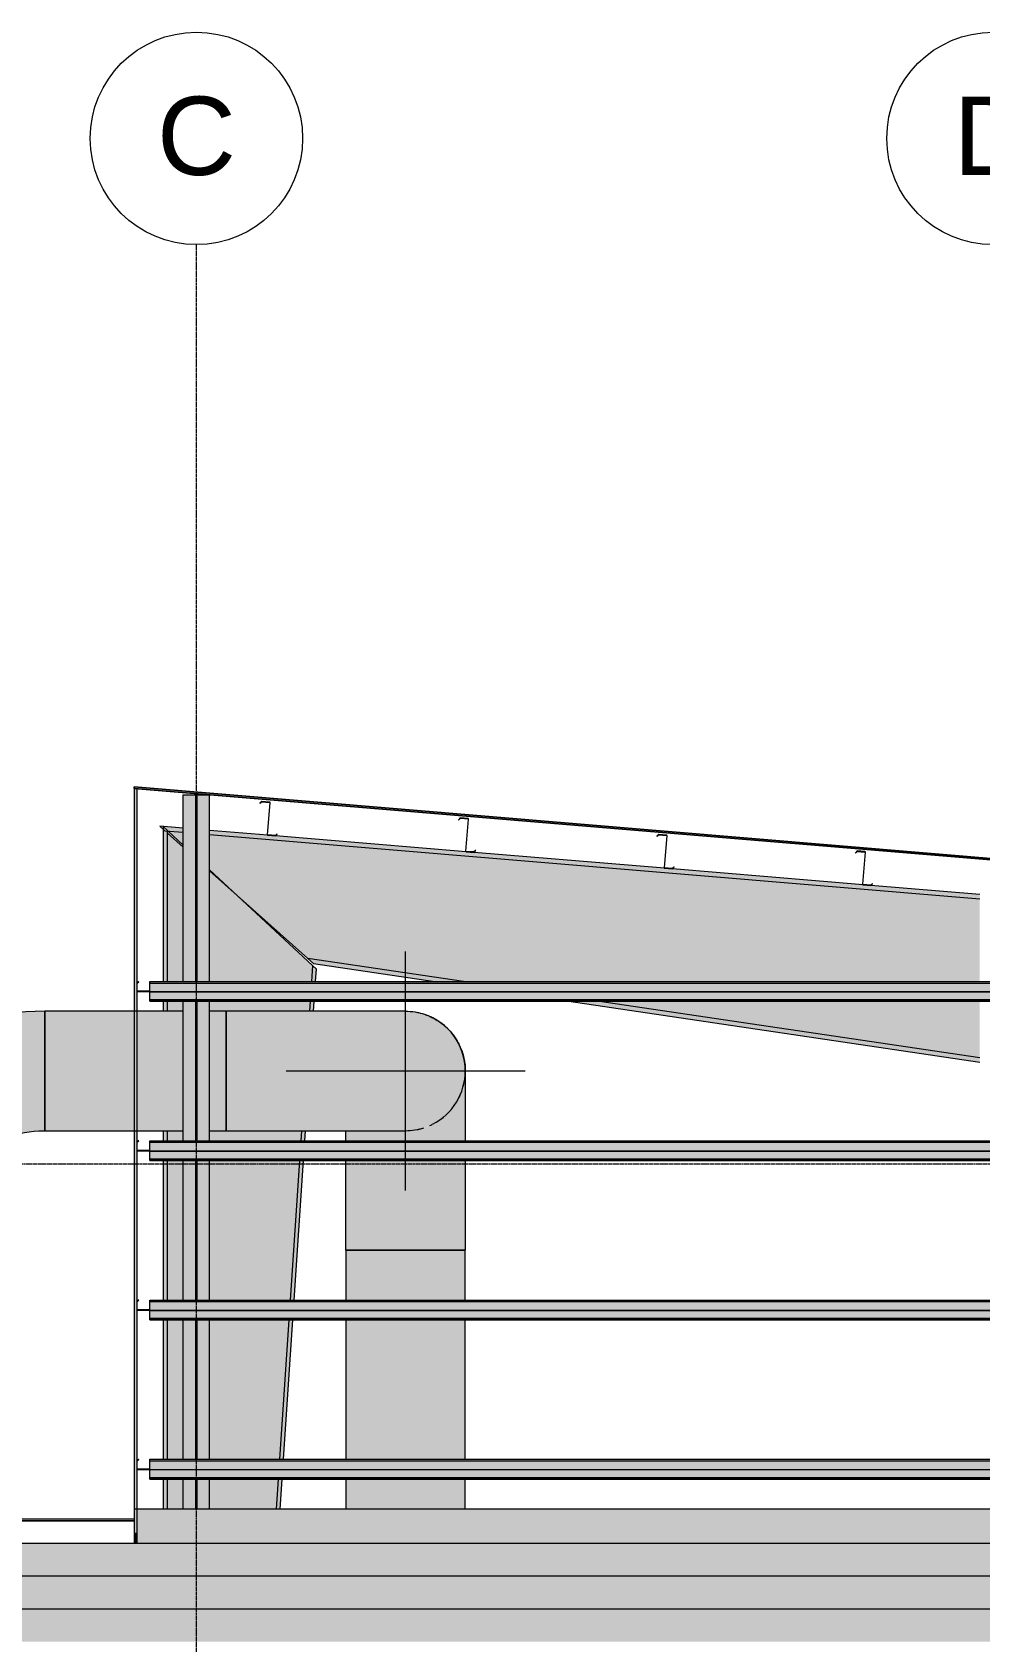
# Model space of a CAD drawing. Header units: inches. Extents: x 20426 to 36348, y -461 to 673.
# Drawn here: x 21100.6 to 21386.1, y 188 to 673 of the extents above; entities that cross this region are included whole.
import ezdxf

# ---------------------------------------------------------------- set-up
doc = ezdxf.new("R2010")
doc.units = ezdxf.units.IN
doc.header["$MEASUREMENT"] = 0
doc.linetypes.add('Grid Line 1_2_', pattern=[0.875, 0.5, -0.125, 0.125, -0.125])
doc.linetypes.add('Hidden 1_8_', pattern=[0.1875, 0.125, -0.0625])
for name, color, linetype, lineweight in [('A-FLOR-LEVL', 51, 'Continuous', 9), ('A-ROOF', 132, 'Continuous', 13), ('A-WALL', 113, 'Continuous', 13), ('I-WALL', 2, 'Continuous', 13), ('M-HVAC-DUCT', 70, 'Continuous', 9), ('M-HVAC-DUCT-ANNO', 70, 'Continuous', 9), ('M-HVAC-DUCT-CNTR', 70, 'Continuous', 9), ('S-BEAM', 12, 'Continuous', 9), ('S-COLS', 52, 'Continuous', 9), ('S-GRID', 1, 'Continuous', 9), ('S-GRID-IDEN', 1, 'Continuous', 9)]:
    doc.layers.add(name, color=color, linetype=linetype, lineweight=lineweight)
doc.styles.add('Arial_1', font='arial.ttf', dxfattribs={"height": 23.60479})

# ---------------------------------------------------------------- blocks, each defined once
blk = doc.blocks.new('Girt_Z - 10_D-559340-Elevation - West')
at = {"layer": 'S-BEAM'}
h = blk.add_hatch(color=256, dxfattribs=at)
h.paths.add_polyline_path([(21173.88, 430.85), (21174.41, 431.38), (21174.33, 431.46), (21173.84, 430.96), (21171.53, 431.15), (21171.52, 431.04)], flags=0)
h.paths.add_polyline_path([(21171.46, 431.24), (21172.26, 440.83), (21172.15, 440.84), (21171.35, 431.25)], flags=0)
h.paths.add_polyline_path([(21169.28, 440.62), (21169.77, 441.11), (21172.08, 440.92), (21172.09, 441.03), (21169.73, 441.23), (21169.2, 440.7)], flags=0)
for p, q in [((21169.73, 441.23), (21169.2, 440.7)), ((21169.2, 440.7), (21169.28, 440.62)), ((21169.28, 440.62), (21169.77, 441.11)), ((21172.09, 441.03), (21169.73, 441.23)), ((21169.77, 441.11), (21172.08, 440.92)), ((21172.15, 440.84), (21171.35, 431.25)), ((21171.46, 431.24), (21172.26, 440.83)), ((21171.52, 431.04), (21173.88, 430.85)), ((21173.84, 430.96), (21171.53, 431.15)), ((21174.33, 431.46), (21173.84, 430.96)), ((21173.88, 430.85), (21174.41, 431.38)), ((21174.41, 431.38), (21174.33, 431.46))]:
    blk.add_line(p, q, dxfattribs=at)
for centre, radius, start, end in [((21172.07, 440.84), 0.0782, 355.2364, 83.1136), ((21172.07, 440.84), 0.188, 55.2364, 85.2364), ((21172.07, 440.84), 0.187, 25.2364, 55.2364), ((21172.07, 440.84), 0.187, 355.2364, 25.2364), ((21171.54, 431.23), 0.187, 175.2364, 235.2364), ((21171.54, 431.23), 0.188, 235.2364, 265.2364), ((21171.54, 431.23), 0.0782, 175.2364, 204.2222), ((21171.54, 431.23), 0.0782, 204.2222, 233.2081), ((21171.54, 431.23), 0.0782, 233.2081, 262.194)]:
    blk.add_arc(centre, radius, start, end, dxfattribs=at)
blk = doc.blocks.new('Girt_Z - 10_D-V1-Elevation - West')
at = {"layer": 'S-BEAM'}
h = blk.add_hatch(color=256, dxfattribs=at)
h.paths.add_polyline_path([(21233.68, 425.86), (21234.2, 426.4), (21234.13, 426.47), (21233.63, 425.98), (21231.32, 426.17), (21231.32, 426.06)], flags=0)
h.paths.add_polyline_path([(21231.25, 426.25), (21232.05, 435.85), (21231.95, 435.86), (21231.15, 426.26)], flags=0)
h.paths.add_polyline_path([(21229.07, 435.64), (21229.57, 436.13), (21231.88, 435.94), (21231.88, 436.05), (21229.52, 436.25), (21229, 435.71)], flags=0)
for p, q in [((21229.52, 436.25), (21229, 435.71)), ((21229, 435.71), (21229.07, 435.64)), ((21229.07, 435.64), (21229.57, 436.13)), ((21231.88, 436.05), (21229.52, 436.25)), ((21229.57, 436.13), (21231.88, 435.94)), ((21231.95, 435.86), (21231.15, 426.26)), ((21231.25, 426.25), (21232.05, 435.85)), ((21233.63, 425.98), (21231.32, 426.17)), ((21231.32, 426.06), (21233.68, 425.86)), ((21234.13, 426.47), (21233.63, 425.98)), ((21233.68, 425.86), (21234.2, 426.4)), ((21234.2, 426.4), (21234.13, 426.47))]:
    blk.add_line(p, q, dxfattribs=at)
for centre, radius, start, end in [((21231.87, 435.86), 0.187, 55.2364, 85.2364), ((21231.87, 435.86), 0.0782, 24.5288, 83.1136), ((21231.87, 435.86), 0.0782, 355.2364, 24.5288), ((21231.87, 435.86), 0.188, 25.2364, 55.2364), ((21231.87, 435.86), 0.188, 355.2364, 25.2364), ((21231.33, 426.25), 0.188, 175.2364, 265.2364), ((21231.33, 426.25), 0.0782, 175.2364, 204.2222), ((21231.33, 426.25), 0.0782, 204.2222, 262.194)]:
    blk.add_arc(centre, radius, start, end, dxfattribs=at)
blk = doc.blocks.new('Girt_Z - 10_D-V2-Elevation - West')
at = {"layer": 'S-BEAM'}
h = blk.add_hatch(color=256, dxfattribs=at)
h.paths.add_polyline_path([(21293.47, 420.88), (21294, 421.41), (21293.92, 421.49), (21293.43, 421), (21291.11, 421.19), (21291.11, 421.08)], flags=0)
h.paths.add_polyline_path([(21291.05, 421.27), (21291.85, 430.86), (21291.74, 430.87), (21290.94, 421.28)], flags=0)
h.paths.add_polyline_path([(21288.87, 430.65), (21289.36, 431.15), (21291.67, 430.96), (21291.68, 431.07), (21289.32, 431.26), (21288.79, 430.73)], flags=0)
for p, q in [((21289.32, 431.26), (21288.79, 430.73)), ((21288.79, 430.73), (21288.87, 430.65)), ((21288.87, 430.65), (21289.36, 431.15)), ((21291.68, 431.07), (21289.32, 431.26)), ((21289.36, 431.15), (21291.67, 430.96)), ((21291.74, 430.87), (21290.94, 421.28)), ((21291.05, 421.27), (21291.85, 430.86)), ((21293.43, 421), (21291.11, 421.19)), ((21291.11, 421.08), (21293.47, 420.88)), ((21293.92, 421.49), (21293.43, 421)), ((21293.47, 420.88), (21294, 421.41)), ((21294, 421.41), (21293.92, 421.49))]:
    blk.add_line(p, q, dxfattribs=at)
for centre, radius, start, end in [((21291.66, 430.88), 0.0782, 24.5288, 83.1136), ((21291.66, 430.88), 0.187, 355.2364, 85.2364), ((21291.66, 430.88), 0.0782, 355.2364, 24.5288), ((21291.13, 421.27), 0.187, 175.2364, 235.2364), ((21291.13, 421.27), 0.188, 235.2364, 265.2364), ((21291.13, 421.27), 0.0782, 175.2364, 262.194)]:
    blk.add_arc(centre, radius, start, end, dxfattribs=at)
blk = doc.blocks.new('Girt_Z - 10_D-V3-Elevation - West')
at = {"layer": 'S-BEAM'}
h = blk.add_hatch(color=256, dxfattribs=at)
h.paths.add_polyline_path([(21353.26, 415.9), (21353.79, 416.43), (21353.71, 416.51), (21353.22, 416.01), (21350.91, 416.21), (21350.9, 416.1)], flags=0)
h.paths.add_polyline_path([(21350.84, 416.29), (21351.64, 425.88), (21351.53, 425.89), (21350.73, 416.3)], flags=0)
h.paths.add_polyline_path([(21348.66, 425.67), (21349.15, 426.17), (21351.46, 425.97), (21351.47, 426.08), (21349.11, 426.28), (21348.58, 425.75)], flags=0)
for p, q in [((21349.11, 426.28), (21348.58, 425.75)), ((21348.58, 425.75), (21348.66, 425.67)), ((21348.66, 425.67), (21349.15, 426.17)), ((21351.47, 426.08), (21349.11, 426.28)), ((21349.15, 426.17), (21351.46, 425.97)), ((21351.53, 425.89), (21350.73, 416.3)), ((21350.84, 416.29), (21351.64, 425.88)), ((21350.9, 416.1), (21353.26, 415.9)), ((21353.22, 416.01), (21350.91, 416.21)), ((21353.71, 416.51), (21353.22, 416.01)), ((21353.26, 415.9), (21353.79, 416.43)), ((21353.79, 416.43), (21353.71, 416.51))]:
    blk.add_line(p, q, dxfattribs=at)
for centre, radius, start, end in [((21351.45, 425.9), 0.0782, 24.5288, 83.1136), ((21351.45, 425.9), 0.188, 25.2364, 85.2364), ((21351.45, 425.9), 0.0782, 355.2364, 24.5288), ((21351.45, 425.9), 0.188, 355.2364, 25.2364), ((21350.92, 416.28), 0.188, 175.2364, 235.2364), ((21350.92, 416.28), 0.187, 235.2364, 265.2364), ((21350.92, 416.28), 0.0782, 175.2364, 204.2222), ((21350.92, 416.28), 0.0782, 204.2222, 233.2081), ((21350.92, 416.28), 0.0782, 233.2081, 262.194)]:
    blk.add_arc(centre, radius, start, end, dxfattribs=at)
blk = doc.blocks.new('Family7 - Family7-557682-Elevation - West')
at = {"layer": 'S-BEAM'}
h = blk.add_hatch(color=256, dxfattribs=at)
h.paths.add_polyline_path([(22358.76, 330.85), (22360.11, 332), (22354.03, 332.5), (22354.03, 331.25), (22356.08, 331.08)], flags=0)
h.paths.add_polyline_path([(22346.07, 331.91), (22346.07, 333.02), (22332.79, 333.02), (22336.71, 332.69)], flags=0)
h.paths.add_polyline_path([(22276.27, 338.98), (22114.03, 352.5), (22114.03, 351.25), (22261.22, 338.98)], flags=0)
h.paths.add_polyline_path([(22106.07, 351.91), (22106.07, 353.17), (21874.03, 372.5), (21874.03, 371.25), (22104.32, 352.06)], flags=0)
h.paths.add_polyline_path([(21866.07, 371.91), (21866.07, 373.17), (21634.03, 392.5), (21634.03, 391.25), (21832.13, 374.74)], flags=0)
h.paths.add_polyline_path([(21626.07, 391.91), (21626.07, 393.17), (21394.03, 412.5), (21394.03, 411.25), (21600.79, 394.02)], flags=0)
h.paths.add_polyline_path([(21386.07, 411.91), (21386.07, 413.17), (21154.03, 432.5), (21154.04, 431.25), (21370.76, 413.19)], flags=0)
h.paths.add_polyline_path([(21146.07, 431.91), (21146.07, 433.17), (21138.99, 433.76), (21140.54, 432.37)], flags=0)
h = blk.add_hatch(color=256, dxfattribs=at)
h.paths.add_polyline_path([(22321.25, 299.11), (22346.07, 320.12), (22346.07, 331.91), (22332.79, 333.02), (22114.03, 333.02), (22114.03, 303.43), (22319.48, 299.15), (22319.67, 299.3), (22319.68, 299.14), (22319.8, 299.14)], flags=0)
h.paths.add_polyline_path([(22106.07, 303.6), (22106.07, 333.02), (21874.03, 333.02), (21874.03, 308.43), (22104.32, 303.63)], flags=0)
h.paths.add_polyline_path([(21866.07, 308.6), (21866.07, 333.02), (21634.03, 333.02), (21634.03, 327.29), (21743.11, 311.16), (21833.19, 309.28)], flags=0)
h.paths.add_polyline_path([(22354.03, 326.85), (22358.76, 330.85), (22354.03, 331.25), (22354.03, 329.61)], flags=0)
h.paths.add_polyline_path([(21626.07, 328.47), (21626.07, 333.02), (21595.34, 333.02), (21620.16, 329.35)], flags=0)
h.paths.add_polyline_path([(22026.85, 338.98), (22106.07, 338.98), (22106.07, 351.91), (21874.03, 371.25), (21874.03, 338.98), (21949.39, 338.98)], flags=0)
h.paths.add_polyline_path([(21639.52, 338.98), (21866.07, 338.98), (21866.07, 371.91), (21634.03, 391.25), (21634.03, 338.98)], flags=0)
h.paths.add_polyline_path([(22143.05, 338.98), (22261.22, 338.98), (22114.03, 351.24), (22114.03, 338.98)], flags=0)
h.paths.add_polyline_path([(21555.01, 338.98), (21626.07, 338.98), (21626.07, 391.91), (21394.03, 411.25), (21394.03, 386.98), (21625.57, 386.98), (21625.57, 381.02), (21394.03, 381.02), (21394.03, 362.79), (21505.38, 346.32)], flags=0)
h.paths.add_polyline_path([(21386.07, 363.97), (21386.07, 381.02), (21270.79, 381.02), (21368.39, 366.58)], flags=0)
h.paths.add_polyline_path([(21230.47, 386.98), (21386.07, 386.98), (21386.07, 411.91), (21154.03, 431.25), (21154.03, 420.32), (21183.61, 393.91), (21213.46, 389.5)], flags=0)
h.paths.add_polyline_path([(21146.07, 427.43), (21146.07, 431.91), (21141.3, 432.31), (21141.3, 431.69)], flags=0)
h = blk.add_hatch(color=256, dxfattribs=at)
h.paths.add_polyline_path([(22319.8, 297.89), (22321.25, 299.11), (22114.03, 303.43), (22114.03, 302.18), (22297.98, 298.34)], flags=0)
h.paths.add_polyline_path([(22106.07, 302.34), (22106.07, 303.6), (21874.03, 308.43), (21874.03, 307.18), (22104.32, 302.38)], flags=0)
h.paths.add_polyline_path([(21866.07, 307.35), (21866.07, 308.6), (21743.11, 311.16), (21634.03, 327.29), (21634.03, 326.03), (21743, 309.91), (21833.19, 308.03)], flags=0)
h.paths.add_polyline_path([(21626.07, 327.21), (21626.07, 328.47), (21595.34, 333.02), (21586.79, 333.02), (21620.16, 328.08)], flags=0)
h.paths.add_polyline_path([(21546.47, 338.98), (21555.01, 338.98), (21394.03, 362.79), (21394.03, 361.53), (21496.84, 346.32)], flags=0)
h.paths.add_polyline_path([(21386.07, 362.7), (21386.07, 363.97), (21270.79, 381.02), (21262.25, 381.02), (21368.39, 365.32)], flags=0)
h.paths.add_polyline_path([(21230.47, 386.98), (21183.61, 393.91), (21185.3, 392.4), (21221.92, 386.98), (21222.49, 386.98)], flags=0)
for p, q in [((21146.07, 433.17), (21138.99, 433.76)), ((21138.99, 433.76), (21140.54, 432.37)), ((21140.54, 432.37), (21146.07, 431.91)), ((21141.3, 431.69), (21146.07, 427.43)), ((21171.52, 431.04), (21154.03, 432.5)), ((21154.03, 431.25), (21386.07, 411.91)), ((21231.32, 426.06), (21173.88, 430.85)), ((21291.11, 421.08), (21233.68, 425.86)), ((21154.03, 420.32), (21183.61, 393.91)), ((21350.9, 416.1), (21293.47, 420.88)), ((21386.07, 413.17), (21353.26, 415.9)), ((21183.61, 393.91), (21185.3, 392.4)), ((21230.47, 386.98), (21183.61, 393.91)), ((21185.3, 392.4), (21221.92, 386.98)), ((21262.25, 381.02), (21386.07, 362.7)), ((21386.07, 363.97), (21270.79, 381.02))]:
    blk.add_line(p, q, dxfattribs=at)
blk = doc.blocks.new('W-Wide Flange-Column - W10X33-556724-Elevation - West')
at = {"layer": 'S-COLS', "linetype": 'Hidden 1_8_'}
for p, q in [((21149.9, 386.98), (21149.9, 443.2)), ((21150.21, 443.2), (21150.21, 386.98)), ((21149.9, 338.98), (21149.9, 381.02)), ((21150.21, 381.02), (21150.21, 338.98)), ((21149.9, 290.98), (21149.9, 333.02)), ((21150.21, 333.02), (21150.21, 290.98)), ((21149.9, 242.98), (21149.9, 285.02)), ((21150.21, 285.02), (21150.21, 242.98)), ((21149.9, 228), (21149.9, 237.02)), ((21150.21, 237.02), (21150.21, 228))]:
    blk.add_line(p, q, dxfattribs=at)
blk = doc.blocks.new('Girt_Z - 10_D-559342-Elevation - West')
at = {"layer": 'S-BEAM'}
for points in [[(22343.07, 217.2), (22343.07, 217.59), (20676.75, 217.59), (20676.75, 217.2), (22336.71, 217.2)], [(21387.76, 216.98), (22343.07, 216.98), (22343.07, 217.2), (20676.75, 217.2), (20676.75, 216.98), (21368.39, 216.98)], [(21445.86, 207.72), (22343.07, 207.72), (22343.07, 216.98), (20676.75, 216.98), (20676.75, 207.72), (21407.13, 207.72)]]:
    blk.add_hatch(color=256, dxfattribs=at).paths.add_polyline_path(points, flags=0)
blk.add_line((22343.07, 217.59), (20676.75, 217.59), dxfattribs=at)
blk = doc.blocks.new('Girt_Z - 8_D-559303-Elevation - West')
at = {"layer": 'S-BEAM'}
h = blk.add_hatch(color=256, dxfattribs=at)
h.paths.add_polyline_path([(21136.05, 239.95), (21136, 240.05), (21132.24, 240.05), (21132.24, 239.95), (21136, 239.95)], flags=0)
h.paths.add_polyline_path([(21132.16, 240.13), (21132.16, 242.45), (21132.7, 242.9), (21132.63, 242.98), (21132.05, 242.5), (21132.05, 240.13)], flags=0)
for p, q in [((21132.63, 242.98), (21132.05, 242.5)), ((21132.16, 242.45), (21132.7, 242.9)), ((21132.7, 242.9), (21132.63, 242.98)), ((21132.05, 242.5), (21132.05, 240.13)), ((21132.16, 240.13), (21132.16, 242.45)), ((21136, 240.05), (21132.24, 240.05)), ((21132.24, 239.95), (21136, 239.95))]:
    blk.add_line(p, q, dxfattribs=at)
for radius, start in [(0.188, 180), (0.0782, 183.0424)]:
    blk.add_arc((21132.24, 240.13), radius, start, 270, dxfattribs=at)
blk = doc.blocks.new('Girt_Z - 8_D-V22-Elevation - West')
at = {"layer": 'S-BEAM'}
h = blk.add_hatch(color=256, dxfattribs=at)
h.paths.add_polyline_path([(21136.05, 287.95), (21136, 288.05), (21132.24, 288.05), (21132.24, 287.95), (21136, 287.95)], flags=0)
h.paths.add_polyline_path([(21132.16, 288.13), (21132.16, 290.45), (21132.7, 290.9), (21132.63, 290.98), (21132.05, 290.5), (21132.05, 288.13)], flags=0)
for p, q in [((21132.63, 290.98), (21132.05, 290.5)), ((21132.05, 290.5), (21132.05, 288.13)), ((21132.16, 290.45), (21132.7, 290.9)), ((21132.16, 288.13), (21132.16, 290.45)), ((21136, 288.05), (21132.24, 288.05)), ((21132.24, 287.95), (21136, 287.95)), ((21132.7, 290.9), (21132.63, 290.98))]:
    blk.add_line(p, q, dxfattribs=at)
for radius, start in [(0.188, 180), (0.0782, 183.0424)]:
    blk.add_arc((21132.24, 288.13), radius, start, 270, dxfattribs=at)
blk = doc.blocks.new('Round Elbow - 1_5 D-507539-Elevation - West')
at = {"layer": 'M-HVAC-DUCT'}
for points in [[(21213.46, 360), (21231.05, 360), (21230.78, 363.04), (21230.12, 365.68), (21229.09, 368.17), (21227.62, 370.58), (21225.78, 372.73), (21223.63, 374.56), (21221.22, 376.04), (21218.3, 377.2), (21215.87, 377.78), (21214.19, 377.92), (21212.58, 378), (21159.05, 378), (21159.05, 360), (21212.02, 360)], [(21209.41, 342), (21213.46, 342.03), (21215.97, 342.25), (21218.94, 343.02), (21221.49, 344.12), (21223.72, 345.51), (21225.8, 347.3), (21227.81, 349.73), (21229.23, 352.17), (21230.23, 354.68), (21230.83, 357.18), (21231.05, 360), (21159.05, 360), (21159.05, 342), (21208.62, 342)]]:
    blk.add_hatch(color=256, dxfattribs=at).paths.add_polyline_path(points, flags=0)
for p, q in [((21159.05, 360), (21159.05, 378)), ((21159.05, 342), (21159.05, 360))]:
    blk.add_line(p, q, dxfattribs=at)
at = {"layer": 'M-HVAC-DUCT', "flags": 128}
for points in [[(21213.05, 378), (21213.01, 378), (21212.88, 378), (21212.66, 378), (21212.36, 378), (21211.98, 378), (21211.51, 378), (21210.95, 378), (21210.31, 378), (21209.59, 378), (21208.79, 378), (21207.91, 378), (21206.95, 378), (21205.92, 378), (21204.8, 378), (21203.62, 378), (21202.37, 378), (21201.04, 378), (21199.65, 378), (21198.19, 378), (21196.67, 378), (21195.1, 378), (21193.46, 378), (21191.77, 378), (21190.02, 378), (21188.23, 378), (21186.39, 378), (21184.5, 378), (21182.58, 378), (21180.62, 378), (21178.62, 378), (21176.59, 378), (21174.54, 378), (21172.45, 378), (21170.35, 378), (21168.23, 378), (21166.1, 378), (21163.95, 378), (21161.79, 378), (21159.64, 378), (21159.05, 378)], [(21159.05, 342), (21161.21, 342), (21163.37, 342), (21165.52, 342), (21167.66, 342), (21169.78, 342), (21171.89, 342), (21173.98, 342), (21176.04, 342), (21178.08, 342), (21180.08, 342), (21182.05, 342), (21183.99, 342), (21185.88, 342), (21187.74, 342), (21189.54, 342), (21191.3, 342), (21193.01, 342), (21194.66, 342), (21196.25, 342), (21197.79, 342), (21199.26, 342), (21200.67, 342), (21202.02, 342), (21203.29, 342), (21204.49, 342), (21205.62, 342), (21206.68, 342), (21207.66, 342), (21208.56, 342), (21209.38, 342), (21210.13, 342), (21210.79, 342), (21211.36, 342), (21211.86, 342), (21212.27, 342), (21212.59, 342), (21212.83, 342), (21212.98, 342), (21213.05, 342), (21213.05, 342)]]:
    blk.add_lwpolyline(points, dxfattribs=at)
at = {"layer": 'M-HVAC-DUCT'}
for start, end in [(0, 72), (297, 0), (270, 288)]:
    blk.add_arc((21213.05, 360), 18, start, end, dxfattribs=at)
blk = doc.blocks.new('Round Elbow - 1_5 D-V23-Elevation - West')
at = {"layer": 'M-HVAC-DUCT'}
for points in [[(21037.65, 306), (21050.38, 306), (21050.63, 311.14), (21051.3, 315.92), (21052.44, 320.78), (21054.03, 325.51), (21056.04, 330.07), (21058.53, 334.52), (21061.29, 338.54), (21064.47, 342.38), (21068.21, 346.08), (21071.84, 349.09), (21075.95, 351.91), (21080.85, 354.58), (21084.87, 356.35), (21089.9, 358.01), (21094.46, 359.08), (21099.4, 359.77), (21104.38, 360), (21104.38, 378), (21098.13, 377.72), (21092.53, 377.02), (21086.71, 375.8), (21080.73, 373.99), (21075.46, 371.94), (21069.6, 369.01), (21064.49, 365.91), (21060.16, 362.82), (21055.32, 358.68), (21051.08, 354.38), (21047.56, 350.22), (21043.9, 345.04), (21040.81, 339.75), (21038.44, 334.92), (21036.28, 329.38), (21034.58, 323.67), (21033.36, 317.85), (21032.63, 311.95), (21032.38, 306), (21035.82, 306)], [(21068.38, 306), (21068.61, 310.03), (21069.34, 314.21), (21070.51, 318.15), (21071.95, 321.62), (21073.9, 325.15), (21076.23, 328.45), (21079.26, 331.75), (21082.36, 334.44), (21085.23, 336.48), (21088.95, 338.51), (21092.49, 339.98), (21096.37, 341.1), (21100.35, 341.77), (21104.38, 342.01), (21104.38, 360), (21099.4, 359.77), (21094.46, 359.08), (21089.57, 357.93), (21084.87, 356.35), (21080.27, 354.31), (21075.95, 351.91), (21071.84, 349.09), (21068, 345.91), (21064.25, 342.11), (21061.29, 338.54), (21058.44, 334.37), (21055.84, 329.61), (21054.03, 325.51), (21052.44, 320.78), (21051.3, 315.92), (21050.61, 310.98), (21050.38, 306), (21068.35, 306)]]:
    blk.add_hatch(color=256, dxfattribs=at).paths.add_polyline_path(points, flags=0)
for p, q in [((21104.38, 378), (21104.38, 360)), ((21104.38, 360), (21104.38, 342)), ((21050.38, 306), (21032.38, 306)), ((21068.38, 306), (21050.38, 306))]:
    blk.add_line(p, q, dxfattribs=at)
at = {"layer": 'M-HVAC-DUCT', "flags": 128}
for points in [[(21104.38, 378), (21101.5, 377.94), (21098.63, 377.77), (21095.76, 377.48), (21092.91, 377.08), (21090.08, 376.56), (21087.27, 375.94), (21084.48, 375.2), (21081.73, 374.34), (21079.02, 373.38), (21076.34, 372.32), (21073.71, 371.14), (21071.13, 369.86), (21068.61, 368.48), (21066.13, 367), (21063.73, 365.42), (21061.38, 363.75), (21059.11, 361.99), (21056.9, 360.13), (21054.78, 358.19), (21052.73, 356.16), (21050.77, 354.06), (21048.89, 351.87), (21047.1, 349.62), (21045.4, 347.29), (21043.79, 344.9), (21042.29, 342.45), (21040.88, 339.94), (21039.57, 337.37), (21038.37, 334.75), (21037.27, 332.09), (21036.28, 329.39), (21035.4, 326.64), (21034.63, 323.87), (21033.97, 321.07), (21033.43, 318.24), (21033, 315.39), (21032.68, 312.53), (21032.47, 309.66), (21032.38, 306.78), (21032.38, 306)], [(21068.38, 306), (21068.41, 307.44), (21068.5, 308.88), (21068.64, 310.31), (21068.84, 311.74), (21069.1, 313.15), (21069.41, 314.56), (21069.78, 315.95), (21070.21, 317.32), (21070.69, 318.68), (21071.22, 320.02), (21071.81, 321.33), (21072.45, 322.62), (21073.14, 323.89), (21073.88, 325.12), (21074.67, 326.33), (21075.5, 327.5), (21076.39, 328.64), (21077.32, 329.74), (21078.29, 330.8), (21079.3, 331.82), (21080.35, 332.81), (21081.44, 333.75), (21082.57, 334.64), (21083.73, 335.49), (21084.93, 336.29), (21086.16, 337.05), (21087.41, 337.75), (21088.7, 338.4), (21090, 339), (21091.34, 339.55), (21092.69, 340.05), (21094.06, 340.49), (21095.45, 340.87), (21096.85, 341.2), (21098.26, 341.48), (21099.69, 341.69), (21101.12, 341.85), (21102.55, 341.95), (21103.99, 342), (21104.38, 342)]]:
    blk.add_lwpolyline(points, dxfattribs=at)
blk = doc.blocks.new('Round Elbow - 1_5 D-V24-Elevation - West')
at = {"layer": 'M-HVAC-DUCT'}
h = blk.add_hatch(color=256, dxfattribs=at)
h.paths.add_polyline_path([(21218.62, 306), (21231.05, 306), (21231.05, 333.02), (21213.05, 333.02), (21213.05, 306), (21215.87, 306)], flags=0)
h.paths.add_polyline_path([(21218.3, 338.98), (21231.05, 338.98), (21231.05, 360), (21230.75, 356.79), (21229.95, 353.86), (21228.88, 351.43), (21227.08, 348.75), (21225.05, 346.6), (21222.65, 344.8), (21220.12, 343.46), (21218.94, 343.02), (21218.3, 342.81), (21215.71, 342.21), (21213.05, 342), (21213.05, 338.98), (21217.72, 338.98)], flags=0)
h = blk.add_hatch(color=256, dxfattribs=at)
h.paths.add_polyline_path([(21202.47, 306), (21213.05, 306), (21213.05, 333.02), (21195.05, 333.02), (21195.05, 306), (21200.32, 306)], flags=0)
h.paths.add_polyline_path([(21202.99, 338.98), (21213.05, 338.98), (21213.05, 342), (21195.05, 342), (21195.05, 338.98), (21202.84, 338.98)], flags=0)
for p, q in [((21213.05, 306), (21195.05, 306)), ((21231.05, 306), (21213.05, 306))]:
    blk.add_line(p, q, dxfattribs=at)
at = {"layer": 'M-HVAC-DUCT', "flags": 128}
for points in [[(21213.05, 378), (21213.77, 377.99), (21214.49, 377.94), (21215.21, 377.87), (21215.92, 377.77), (21216.63, 377.64), (21217.33, 377.48), (21217.46, 377.45)], [(21217.5, 377.44), (21218.03, 377.3), (21218.72, 377.09), (21219.39, 376.85), (21220.06, 376.58), (21220.25, 376.5)], [(21220.32, 376.46), (21220.72, 376.29), (21221.19, 376.05)], [(21221.24, 376.03), (21221.36, 375.97), (21222, 375.62), (21222.61, 375.25), (21222.86, 375.09)], [(21222.93, 375.04), (21223.22, 374.86), (21223.6, 374.58)], [(21223.65, 374.55), (21223.8, 374.44), (21224.37, 374), (21224.92, 373.53), (21225.21, 373.27)], [(21225.27, 373.21), (21225.45, 373.05), (21225.75, 372.76)], [(21225.8, 372.71), (21225.97, 372.54), (21226.46, 372.01), (21226.93, 371.47), (21227.23, 371.08)], [(21227.27, 371.04), (21227.37, 370.9), (21227.58, 370.62)], [(21227.64, 370.54), (21227.8, 370.32), (21228.2, 369.73), (21228.58, 369.11), (21228.93, 368.48), (21229.07, 368.21)], [(21229.11, 368.13), (21229.25, 367.84), (21229.56, 367.19), (21229.83, 366.52), (21230.08, 365.85), (21230.16, 365.6)], [(21230.18, 365.52), (21230.3, 365.16), (21230.49, 364.47), (21230.65, 363.77), (21230.79, 363.06), (21230.82, 362.85)], [(21230.83, 362.77), (21230.9, 362.35), (21230.98, 361.63), (21231.03, 360.91), (21231.05, 360.19), (21231.05, 360)], [(21231.05, 360), (21231.05, 359.96), (21231.05, 359.83), (21231.05, 359.61), (21231.05, 359.31), (21231.05, 358.92), (21231.05, 358.45), (21231.05, 357.9), (21231.05, 357.26), (21231.05, 356.54), (21231.05, 355.74), (21231.05, 354.86), (21231.05, 353.9), (21231.05, 352.86), (21231.05, 351.75), (21231.05, 350.57), (21231.05, 349.31), (21231.05, 347.99), (21231.05, 346.6), (21231.05, 345.14), (21231.05, 343.62), (21231.05, 342.04), (21231.05, 340.41), (21231.05, 338.98)], [(21195.05, 338.98), (21195.05, 339.95), (21195.05, 341.61), (21195.05, 342)], [(21195.05, 306), (21195.05, 308.16), (21195.05, 310.32), (21195.05, 312.46), (21195.05, 314.6), (21195.05, 316.73), (21195.05, 318.84), (21195.05, 320.92), (21195.05, 322.99), (21195.05, 325.02), (21195.05, 327.03), (21195.05, 329), (21195.05, 330.94), (21195.05, 332.83), (21195.05, 333.02)], [(21231.05, 333.02), (21231.05, 331.45), (21231.05, 329.53), (21231.05, 327.56), (21231.05, 325.57), (21231.05, 323.54), (21231.05, 321.48), (21231.05, 319.4), (21231.05, 317.3), (21231.05, 315.18), (21231.05, 313.04), (21231.05, 310.9), (21231.05, 308.74), (21231.05, 306.58), (21231.05, 306)]]:
    blk.add_lwpolyline(points, dxfattribs=at)
blk = doc.blocks.new('Girt_Z - 8_D-559297-Elevation - West')
at = {"layer": 'S-BEAM'}
for points in [[(22356.08, 242.5), (22364.05, 242.5), (22364.05, 242.98), (21136.05, 242.98), (21136.05, 242.5), (22336.71, 242.5)], [(22356.08, 240.13), (22364.05, 240.13), (22364.05, 242.5), (21136.05, 242.5), (21136.05, 240.13), (22336.71, 240.13)], [(21639.52, 239.95), (22364.05, 239.97), (22364.05, 240.13), (21136.05, 240.13), (21136.05, 239.95), (21620.16, 239.95)], [(21716.99, 239.87), (22364.05, 239.91), (22364.05, 239.95), (21136.05, 239.91), (21136.05, 239.87), (21639.52, 239.87)]]:
    blk.add_hatch(color=256, dxfattribs=at).paths.add_polyline_path(points, flags=0)
h = blk.add_hatch(color=256, dxfattribs=at)
h.paths.add_polyline_path([(22360.63, 237.55), (22364.05, 237.55), (22364.05, 239.87), (22360.16, 239.87), (22360.16, 237.55)], flags=0)
h.paths.add_polyline_path([(21145.68, 237.55), (22360.05, 237.55), (22360.05, 239.87), (22360.05, 239.87), (21136.05, 239.87), (21136.05, 237.55)], flags=0)
h = blk.add_hatch(color=256, dxfattribs=at)
h.paths.add_polyline_path([(21833.19, 237.1), (22360.53, 237.1), (22360.05, 237.55), (21136.05, 237.55), (21136.05, 237.1), (21794.46, 237.1)], flags=0)
h.paths.add_polyline_path([(22360.7, 237.1), (22364.05, 237.1), (22364.05, 237.55), (22360.22, 237.5), (22360.63, 237.16)], flags=0)
h = blk.add_hatch(color=256, dxfattribs=at)
h.paths.add_polyline_path([(21136.05, 237.02), (22360.63, 237.02), (22360.53, 237.1), (21136.05, 237.1)], flags=0)
h.paths.add_polyline_path([(22364.05, 237.02), (22364.05, 237.1), (22360.7, 237.1), (22360.7, 237.02)], flags=0)
for p, q in [((21136.05, 242.5), (21136.05, 242.98)), ((21136.05, 242.98), (22364.05, 242.98)), ((21136.05, 240.13), (21136.05, 242.5)), ((21136.05, 242.5), (22364.05, 242.5)), ((21136.05, 239.95), (21136.05, 240.13)), ((21136.05, 239.95), (22364.05, 239.95)), ((21136.05, 239.87), (21136.05, 239.95)), ((21136.05, 237.55), (21136.05, 239.87)), ((21136.05, 239.87), (22364.05, 239.87)), ((21136.05, 237.1), (21136.05, 237.55)), ((21136.05, 237.55), (22360.05, 237.55)), ((21136.05, 237.02), (21136.05, 237.1)), ((21136.05, 237.1), (22360.53, 237.1)), ((21136.05, 237.02), (22364.05, 237.02))]:
    blk.add_line(p, q, dxfattribs=at)
blk = doc.blocks.new('Girt_Z - 8_D-V28-Elevation - West')
at = {"layer": 'S-BEAM'}
for points in [[(22356.08, 338.5), (22364.05, 338.5), (22364.05, 338.98), (21136.05, 338.98), (21136.05, 338.5), (22346.4, 338.5)], [(22356.08, 336.13), (22364.05, 336.13), (22364.05, 338.5), (21136.05, 338.5), (21136.05, 336.13), (22346.4, 336.13)], [(22364.05, 335.95), (22364.05, 336.13), (21136.05, 336.13), (21136.05, 335.95), (22356.08, 335.95)], [(21136.05, 335.87), (22364.05, 335.91), (22364.05, 335.95), (21136.05, 335.91)], [(21484.59, 333.55), (22364.05, 333.55), (22364.05, 335.87), (21136.05, 335.87), (21136.05, 333.55), (21407.13, 333.55)], [(22356.08, 333.1), (22364.05, 333.1), (22364.05, 333.55), (21136.05, 333.55), (21136.05, 333.1), (22346.4, 333.1)], [(21484.59, 333.02), (22364.05, 333.02), (22364.05, 333.1), (21136.05, 333.1), (21136.05, 333.02), (21407.13, 333.02)]]:
    blk.add_hatch(color=256, dxfattribs=at).paths.add_polyline_path(points, flags=0)
for p, q in [((21136.05, 338.5), (21136.05, 338.98)), ((21136.05, 338.98), (22364.05, 338.98)), ((21136.05, 336.13), (21136.05, 338.5)), ((21136.05, 338.5), (22364.05, 338.5)), ((21136.05, 335.95), (21136.05, 336.13)), ((21136.05, 335.95), (22364.05, 335.95)), ((21136.05, 335.87), (21136.05, 335.95)), ((21136.05, 333.55), (21136.05, 335.87)), ((21136.05, 335.87), (22364.05, 335.87)), ((21136.05, 333.1), (21136.05, 333.55)), ((21136.05, 333.55), (22364.05, 333.55)), ((21136.05, 333.02), (21136.05, 333.1)), ((21136.05, 333.1), (22364.05, 333.1)), ((21136.05, 333.02), (22364.05, 333.02))]:
    blk.add_line(p, q, dxfattribs=at)
blk = doc.blocks.new('Girt_Z - 8_D-559304-Elevation - West')
at = {"layer": 'S-BEAM'}
for points in [[(21600.79, 386.5), (21625.57, 386.5), (21625.57, 386.98), (21136.05, 386.98), (21136.05, 386.5), (21562.06, 386.5)], [(21329.66, 384.13), (21625.57, 384.13), (21625.57, 386.5), (21136.05, 386.5), (21136.05, 384.13), (21252.2, 384.13)], [(21329.66, 383.95), (21625.57, 383.97), (21625.57, 384.13), (21136.05, 384.13), (21136.05, 383.95), (21252.2, 383.95)], [(21329.66, 383.87), (21625.57, 383.91), (21625.57, 383.95), (21136.05, 383.91), (21136.05, 383.87), (21252.2, 383.87)], [(21600.79, 381.55), (21625.57, 381.55), (21625.57, 383.87), (21136.05, 383.87), (21136.05, 381.55), (21562.06, 381.55)], [(21600.79, 381.1), (21625.57, 381.1), (21625.57, 381.55), (21136.05, 381.55), (21136.05, 381.1), (21562.06, 381.1)], [(21329.66, 381.02), (21625.57, 381.02), (21625.57, 381.1), (21136.05, 381.1), (21136.05, 381.02), (21252.2, 381.02)]]:
    blk.add_hatch(color=256, dxfattribs=at).paths.add_polyline_path(points, flags=0)
for p, q in [((21136.05, 386.5), (21136.05, 386.98)), ((21136.05, 386.98), (21625.57, 386.98)), ((21136.05, 384.13), (21136.05, 386.5)), ((21136.05, 386.5), (21625.57, 386.5)), ((21136.05, 383.95), (21136.05, 384.13)), ((21136.05, 383.95), (21625.57, 383.95)), ((21136.05, 383.87), (21136.05, 383.95)), ((21136.05, 381.55), (21136.05, 383.87)), ((21136.05, 383.87), (21625.57, 383.87)), ((21625.57, 386.98), (21625.57, 386.5)), ((21625.57, 386.5), (21625.57, 384.13)), ((21625.57, 384.13), (21625.57, 383.95)), ((21625.57, 383.95), (21625.57, 383.87)), ((21625.57, 383.87), (21625.57, 381.55)), ((21136.05, 381.1), (21136.05, 381.55)), ((21136.05, 381.55), (21625.57, 381.55)), ((21136.05, 381.02), (21136.05, 381.1)), ((21136.05, 381.1), (21625.57, 381.1)), ((21136.05, 381.02), (21625.57, 381.02)), ((21625.57, 381.55), (21625.57, 381.1)), ((21625.57, 381.1), (21625.57, 381.02))]:
    blk.add_line(p, q, dxfattribs=at)
blk = doc.blocks.new('Grid - Grid Head - Circle-14747-Elevation - West')
at = {"layer": 'S-GRID-IDEN'}
blk.add_circle((21150.05, 641), 32, dxfattribs=at)

msp = doc.modelspace()

# ---------------------------------------------------------------- hatches: boundary and pattern name
at = {"layer": 'A-ROOF', "transparency": 33554611}
msp.add_hatch(color=256, dxfattribs=at).paths.add_polyline_path([(22368.84, 341.97), (22368.84, 342.44), (21131.27, 445.57), (21131.27, 445.1), (22356.08, 343.03)], flags=0)
at = {"layer": 'A-WALL', "transparency": 33554611}
h = msp.add_hatch(color=256, dxfattribs=at)
h.paths.add_polyline_path([(21131.27, 0), (21132.05, 0), (21132.05, 45.02), (21131.27, 45.02), (21131.27, 12)], flags=0)
h.paths.add_polyline_path([(21131.89, 48.05), (21132.05, 48.05), (21132.05, 93.02), (21131.27, 93.02), (21131.27, 48.05)], flags=0)
h.paths.add_polyline_path([(21131.72, 96.05), (21132.05, 96.05), (21132.05, 147.72), (21131.27, 147.72), (21131.27, 96.05)], flags=0)
h.paths.add_polyline_path([(21131.27, 220.47), (21132.05, 220.47), (21132.05, 445.03), (21131.27, 445.1), (21131.27, 228)], flags=0)
for points in [[(20658.55, 224.37), (21131.27, 224.37), (21131.27, 224.5), (20658.55, 224.5)], [(21132.05, 217.59), (21132.05, 220.47), (21131.27, 220.47), (21131.3, 217.59)]]:
    msp.add_hatch(color=256, dxfattribs=at).paths.add_polyline_path(points, flags=0)
at = {"layer": 'I-WALL'}
h = msp.add_hatch(color=256, dxfattribs=at)
h.paths.add_polyline_path([(22347.05, 0), (22347.05, 45.02), (22343.07, 45.02), (22343.07, 0), (22346.4, 0)], flags=0)
h.paths.add_polyline_path([(22353.05, 0), (22368.8, 0), (22368.8, 45.02), (22353.05, 45.02), (22353.05, 3.64)], flags=0)
h.paths.add_polyline_path([(22343.07, 48.05), (22347.05, 48.05), (22347.05, 93.02), (22343.07, 93.02), (22343.07, 62.14)], flags=0)
h.paths.add_polyline_path([(22353.05, 48.05), (22368.8, 48.05), (22368.8, 93.02), (22353.05, 93.02), (22353.05, 53.79)], flags=0)
h.paths.add_polyline_path([(22368.8, 96.05), (22368.8, 141.02), (22357.05, 141.02), (22357.05, 144.05), (22368.8, 144.05), (22368.8, 184.06), (22356.25, 186.16), (22356.25, 122.39), (22353.05, 122.39), (22353.05, 96.05), (22356.08, 96.05)], flags=0)
h.paths.add_polyline_path([(22343.07, 96.05), (22347.05, 96.05), (22347.05, 122.39), (22343.85, 122.39), (22343.85, 152.09), (22343.35, 152.09), (22343.35, 147.72), (22343.07, 147.72), (22343.07, 107.89)], flags=0)
h.paths.add_polyline_path([(22368.8, 206.88), (22368.8, 217.01), (22343.85, 221.17), (22343.85, 209.73), (22356.25, 209.69), (22356.25, 208.97), (22365.22, 207.47)], flags=0)
h.paths.add_polyline_path([(22368.8, 217.49), (22368.8, 228), (21132.05, 228), (21132.05, 220.35), (22343.07, 220.35), (22343.07, 221.78), (22368.05, 217.62)], flags=0)
h = msp.add_hatch(color=256, dxfattribs=at)
h.paths.add_polyline_path([(22368.8, 217.01), (22368.8, 217.49), (22343.07, 221.78), (22343.07, 221.3), (22368.05, 217.14)], flags=0)
h.paths.add_polyline_path([(21407.13, 217.59), (22343.07, 217.59), (22343.07, 220.35), (21132.05, 220.35), (21132.05, 217.59), (21387.76, 217.59)], flags=0)
at = {"layer": 'M-HVAC-DUCT'}
for points in [[(21130.81, 360), (21131.27, 360), (21131.27, 378), (21104.38, 378), (21104.38, 360), (21116.63, 360)], [(21131.27, 360), (21132.05, 360), (21132.05, 378), (21131.27, 378), (21131.27, 361.38)], [(21130.87, 342), (21131.27, 342), (21131.27, 360), (21104.38, 360), (21104.38, 342)], [(21132.05, 342), (21132.05, 360), (21131.27, 360), (21131.27, 342), (21131.68, 342)]]:
    msp.add_hatch(color=256, dxfattribs=at).paths.add_polyline_path(points, flags=0)
h = msp.add_hatch(color=256, dxfattribs=at)
h.paths.add_polyline_path([(21132.05, 360), (21146.07, 360), (21146.07, 378), (21132.05, 378), (21132.05, 361.43)], flags=0)
h.paths.add_polyline_path([(21154.03, 360), (21159.05, 360), (21159.05, 378), (21154.03, 377.98), (21154.03, 362.56)], flags=0)
h = msp.add_hatch(color=256, dxfattribs=at)
h.paths.add_polyline_path([(21145.68, 342), (21146.07, 342), (21146.07, 360), (21132.05, 360), (21132.05, 342), (21136, 342)], flags=0)
h.paths.add_polyline_path([(21159.05, 342), (21159.05, 360), (21154.03, 360), (21154.03, 342), (21155.36, 342)], flags=0)
h = msp.add_hatch(color=256, dxfattribs=at)
h.paths.add_polyline_path([(21213.05, 228), (21213.05, 237.02), (21195.05, 237.02), (21195.05, 228), (21211.11, 228)], flags=0)
h.paths.add_polyline_path([(21198.49, 242.98), (21213.05, 242.98), (21213.05, 285.02), (21195.05, 285.02), (21195.11, 242.98), (21197.38, 242.98)], flags=0)
h.paths.add_polyline_path([(21213.05, 290.98), (21213.05, 306), (21195.05, 306), (21195.07, 290.98), (21210.4, 290.98)], flags=0)
h = msp.add_hatch(color=256, dxfattribs=at)
h.paths.add_polyline_path([(21213.05, 228), (21231.05, 228), (21231.05, 237.02), (21213.05, 237.02), (21213.05, 229.31)], flags=0)
h.paths.add_polyline_path([(21224.17, 242.98), (21231.05, 242.98), (21231.05, 285.02), (21213.05, 285.02), (21213.05, 242.98), (21223.63, 242.98)], flags=0)
h.paths.add_polyline_path([(21213.05, 290.98), (21231.05, 290.98), (21231.05, 306), (21213.05, 306), (21213.05, 296.17)], flags=0)
at = {"layer": 'M-HVAC-DUCT-ANNO'}
h = msp.add_hatch(color=256, dxfattribs=at)
h.paths.add_polyline_path([(21213.83, 342.06), (21214.54, 342.06), (21214.53, 342.12)], flags=0)
h.paths.add_polyline_path([(21216.71, 342.42), (21217.47, 342.55), (21217.78, 342.68), (21216.88, 342.46)], flags=0)
h.paths.add_polyline_path([(21219.49, 343.24), (21220.47, 343.62), (21220.37, 343.61), (21219.82, 343.38)], flags=0)
h.paths.add_polyline_path([(21222.11, 344.51), (21223.15, 345.12), (21222.92, 345), (21222.65, 344.84)], flags=0)
h.paths.add_polyline_path([(21224.5, 346.18), (21225.35, 346.87), (21225.16, 346.74), (21224.67, 346.32)], flags=0)
h.paths.add_polyline_path([(21230.81, 362.89), (21230.79, 363.04), (21230.81, 362.92)], flags=0)
h.paths.add_polyline_path([(21230.11, 365.7), (21230.08, 365.84), (21230.09, 365.75)], flags=0)
h.paths.add_polyline_path([(21228.97, 368.37), (21228.7, 368.85), (21228.94, 368.41)], flags=0)
h.paths.add_polyline_path([(21227.42, 370.81), (21227.09, 371.24), (21227.34, 370.9)], flags=0)
h.paths.add_polyline_path([(21225.49, 372.98), (21225, 373.43), (21225.33, 373.11)], flags=0)
h.paths.add_polyline_path([(21223.24, 374.8), (21222.9, 375.07), (21222.95, 374.98), (21223.16, 374.85)], flags=0)
h.paths.add_polyline_path([(21220.72, 376.25), (21220.27, 376.49), (21220.17, 376.48), (21220.65, 376.28)], flags=0)
h.paths.add_polyline_path([(21217.85, 377.32), (21217.47, 377.45), (21217.77, 377.34)], flags=0)
h.paths.add_polyline_path([(21214.98, 377.87), (21214.36, 377.94), (21214.69, 377.89)], flags=0)
at = {"layer": 'S-COLS'}
h = msp.add_hatch(color=256, dxfattribs=at)
h.paths.add_polyline_path([(21146.07, 228), (21154.03, 228), (21154.03, 237.02), (21146.07, 237.02), (21146.07, 229.31)], flags=0)
h.paths.add_polyline_path([(21146.07, 242.98), (21154.03, 242.98), (21154.03, 285.02), (21146.07, 285.02), (21146.07, 246.02)], flags=0)
h.paths.add_polyline_path([(21146.07, 290.98), (21154.03, 290.98), (21154.03, 333.02), (21146.07, 333.02), (21146.07, 296.17)], flags=0)
h.paths.add_polyline_path([(21146.07, 338.98), (21154.03, 338.98), (21154.03, 381.02), (21146.07, 381.02), (21146.07, 346.32)], flags=0)
h.paths.add_polyline_path([(21146.07, 386.98), (21154.03, 386.98), (21154.03, 443.2), (21146.07, 443.2), (21146.07, 396.47)], flags=0)
h = msp.add_hatch(color=256, dxfattribs=at)
h.paths.add_polyline_path([(21141.3, 228), (21141.3, 237.02), (21140.05, 237.02), (21140.05, 228)], flags=0)
h.paths.add_polyline_path([(21140.05, 242.98), (21141.3, 242.98), (21141.3, 285.02), (21140.05, 285.02), (21140.05, 246.02)], flags=0)
h.paths.add_polyline_path([(21140.05, 290.98), (21141.3, 290.98), (21141.3, 333.02), (21140.05, 333.02), (21140.05, 296.17)], flags=0)
h.paths.add_polyline_path([(21140.05, 338.98), (21141.3, 338.98), (21141.3, 342), (21140.05, 342)], flags=0)
h.paths.add_polyline_path([(21141.3, 378), (21141.3, 381.02), (21140.05, 381.02), (21140.05, 378)], flags=0)
h.paths.add_polyline_path([(21140.05, 386.98), (21141.3, 386.98), (21141.3, 432.5), (21140.05, 433.67), (21140.05, 396.47)], flags=0)
h = msp.add_hatch(color=256, dxfattribs=at)
h.paths.add_polyline_path([(21141.3, 228), (21146.07, 228), (21146.07, 237.02), (21141.3, 237.02), (21141.3, 229.31)], flags=0)
h.paths.add_polyline_path([(21154.03, 228), (21174.05, 228), (21174.65, 237.02), (21154.03, 237.02), (21154.03, 229.31)], flags=0)
h.paths.add_polyline_path([(21141.3, 242.98), (21146.07, 242.98), (21146.07, 285.02), (21141.3, 285.02), (21141.3, 246.02)], flags=0)
h.paths.add_polyline_path([(21174.73, 242.98), (21175.05, 242.98), (21177.86, 285.02), (21154.03, 285.02), (21154.03, 242.98), (21158.8, 242.98)], flags=0)
h.paths.add_polyline_path([(21145.68, 290.98), (21146.07, 290.98), (21146.07, 333.02), (21141.3, 333.02), (21141.3, 290.98)], flags=0)
h.paths.add_polyline_path([(21154.03, 290.98), (21178.26, 290.98), (21181.07, 333.02), (21154.03, 333.02), (21154.03, 296.17)], flags=0)
h.paths.add_polyline_path([(21178.56, 338.98), (21181.47, 338.98), (21181.67, 342), (21154.03, 342), (21154.03, 338.98), (21177.08, 338.98)], flags=0)
h.paths.add_polyline_path([(21141.3, 338.98), (21146.07, 338.98), (21146.07, 342), (21141.3, 342)], flags=0)
h.paths.add_polyline_path([(21146.07, 378), (21146.07, 381.02), (21141.3, 381.02), (21141.3, 378)], flags=0)
h.paths.add_polyline_path([(21154.03, 378), (21184.08, 378), (21184.28, 381.02), (21154.03, 381.02), (21154.03, 379.75)], flags=0)
h.paths.add_polyline_path([(21145.68, 386.98), (21146.07, 386.98), (21146.07, 428.05), (21141.53, 432.29), (21141.3, 432.31), (21141.3, 386.98)], flags=0)
h.paths.add_polyline_path([(21155.36, 386.98), (21184.68, 386.98), (21185, 391.76), (21154.03, 420.63), (21154.03, 386.98)], flags=0)
h = msp.add_hatch(color=256, dxfattribs=at)
h.paths.add_polyline_path([(21174.05, 228), (21175.3, 228), (21175.9, 237.02), (21174.65, 237.02)], flags=0)
h.paths.add_polyline_path([(21176.3, 242.98), (21179.11, 285.02), (21177.86, 285.02), (21175.05, 242.98)], flags=0)
h.paths.add_polyline_path([(21178.26, 290.98), (21179.51, 290.98), (21182.32, 333.02), (21181.07, 333.02), (21179.72, 312.89)], flags=0)
h.paths.add_polyline_path([(21182.72, 338.98), (21182.92, 342), (21181.67, 342), (21181.47, 338.98), (21182.46, 338.98)], flags=0)
h.paths.add_polyline_path([(21184.08, 378), (21185.33, 378), (21185.53, 381.02), (21184.28, 381.02), (21184.19, 379.75)], flags=0)
h.paths.add_polyline_path([(21184.68, 386.98), (21185.93, 386.98), (21186.18, 390.66), (21185, 391.76)], flags=0)

# ---------------------------------------------------------------- linework, layer by layer
at = {"layer": 'A-FLOR-LEVL', "linetype": 'Grid Line 1_2_'}
msp.add_line((20426.1, 332), (23162.87, 332), dxfattribs=at)
at = {"layer": 'A-ROOF'}
for p, q in [((21131.27, 445.57), (22368.84, 342.44)), ((22368.84, 342.44), (21131.27, 445.57)), ((21131.27, 445.1), (21131.27, 445.57)), ((21131.27, 445.57), (21131.27, 445.1)), ((21131.27, 445.1), (22368.05, 342.03)), ((21131.27, 224.98), (20657.77, 224.98)), ((20657.77, 224.5), (21131.27, 224.5)), ((21131.27, 224.98), (21131.27, 220.29)), ((21131.29, 220.76), (21132.05, 220.76)), ((21132.05, 220.29), (21131.29, 220.29))]:
    msp.add_line(p, q, dxfattribs=at)
at = {"layer": 'A-WALL'}
for p, q in [((22368.84, 341.97), (21131.27, 445.1)), ((21131.27, 445.1), (21131.27, 217.59)), ((21131.27, 445.1), (21131.27, 378)), ((21132.05, 445.03), (21132.05, 228)), ((21131.27, 342), (21131.27, 217.59)), ((22368.84, 228), (21131.27, 228)), ((20658.55, 224.5), (21131.27, 224.5)), ((21131.27, 224.37), (20658.55, 224.37))]:
    msp.add_line(p, q, dxfattribs=at)
at = {"layer": 'I-WALL'}
msp.add_line((21132.05, 228), (21132.05, 217.59), dxfattribs=at)
at = {"layer": 'M-HVAC-DUCT'}
for p, q in [((21146.07, 378), (21104.38, 378)), ((21104.38, 342), (21104.38, 378)), ((21159.05, 378), (21154.03, 378)), ((21159.05, 378), (21159.05, 342)), ((21104.38, 342), (21146.07, 342)), ((21154.03, 342), (21159.05, 342)), ((21195.05, 306), (21195.05, 290.98)), ((21195.05, 306), (21231.05, 306)), ((21231.05, 290.98), (21231.05, 306)), ((21195.05, 285.02), (21195.05, 242.98)), ((21231.05, 242.98), (21231.05, 285.02)), ((21195.05, 237.02), (21195.05, 228)), ((21231.05, 228), (21231.05, 237.02))]:
    msp.add_line(p, q, dxfattribs=at)
at = {"layer": 'M-HVAC-DUCT-ANNO'}
for start, end in [(75.8896, 78.3522), (63.7683, 65.8314), (49.5872, 52.4226), (37.5774, 40.4128), (24.1686, 26.2317), (11.4488, 14.5771), (345.4229, 348.5512), (333.5639, 335.8314), (307.5774, 310.3519), (319.5872, 322.4226), (281.4488, 284.5771), (294.1437, 296.2333)]:
    msp.add_arc((21213.05, 360), 18, start, end, dxfattribs=at)
at = {"layer": 'M-HVAC-DUCT-CNTR'}
for p, q in [((21213.05, 324), (21213.05, 396)), ((21177.05, 360), (21249.05, 360))]:
    msp.add_line(p, q, dxfattribs=at)
at = {"layer": 'S-COLS'}
for p, q in [((21146.07, 443.2), (21154.03, 443.2)), ((21146.07, 386.98), (21146.07, 443.2)), ((21154.03, 386.98), (21154.03, 443.2)), ((21140.05, 433.67), (21140.05, 386.98)), ((21141.3, 432.5), (21140.05, 433.67)), ((21141.3, 386.98), (21141.3, 432.5)), ((21146.07, 428.05), (21141.53, 432.29)), ((21185, 391.76), (21154.03, 420.63)), ((21185, 391.76), (21184.68, 386.98)), ((21186.18, 390.66), (21185, 391.76)), ((21185.93, 386.98), (21186.18, 390.66)), ((21140.05, 381.02), (21140.05, 378)), ((21141.3, 378), (21141.3, 381.02)), ((21146.07, 338.98), (21146.07, 381.02)), ((21154.03, 338.98), (21154.03, 381.02)), ((21184.28, 381.02), (21184.08, 378)), ((21185.33, 378), (21185.53, 381.02)), ((21140.05, 342), (21140.05, 338.98)), ((21141.3, 338.98), (21141.3, 342)), ((21181.67, 342), (21181.47, 338.98)), ((21182.72, 338.98), (21182.92, 342)), ((21140.05, 333.02), (21140.05, 290.98)), ((21141.3, 290.98), (21141.3, 333.02)), ((21146.07, 290.98), (21146.07, 333.02)), ((21154.03, 290.98), (21154.03, 333.02)), ((21181.07, 333.02), (21178.26, 290.98)), ((21179.51, 290.98), (21182.32, 333.02)), ((21140.05, 285.02), (21140.05, 242.98)), ((21141.3, 242.98), (21141.3, 285.02)), ((21146.07, 242.98), (21146.07, 285.02)), ((21154.03, 242.98), (21154.03, 285.02)), ((21177.86, 285.02), (21175.05, 242.98)), ((21176.3, 242.98), (21179.11, 285.02)), ((21140.05, 237.02), (21140.05, 228)), ((21141.3, 228), (21141.3, 237.02)), ((21146.07, 228), (21146.07, 237.02)), ((21154.03, 228), (21154.03, 237.02)), ((21174.65, 237.02), (21174.05, 228)), ((21175.3, 228), (21175.9, 237.02))]:
    msp.add_line(p, q, dxfattribs=at)
at = {"layer": 'S-GRID', "linetype": 'Grid Line 1_2_'}
msp.add_line((21150.05, -132), (21150.05, 609), dxfattribs=at)

# ---------------------------------------------------------------- block references
at = {"layer": 'M-HVAC-DUCT'}
for name in ['Round Elbow - 1_5 D-V23-Elevation - West', 'Round Elbow - 1_5 D-507539-Elevation - West', 'Round Elbow - 1_5 D-V24-Elevation - West']:
    msp.add_blockref(name, (0, 0), dxfattribs=at)
at = {"layer": 'S-BEAM'}
for name, p in [('Girt_Z - 10_D-559340-Elevation - West', (0, 0)), ('Family7 - Family7-557682-Elevation - West', (0, 0)), ('Girt_Z - 10_D-V1-Elevation - West', (0, 0)), ('Girt_Z - 10_D-V2-Elevation - West', (0, 0)), ('Girt_Z - 10_D-V3-Elevation - West', (0, 0)), ('Girt_Z - 8_D-V22-Elevation - West', (0, 96)), ('Girt_Z - 8_D-559304-Elevation - West', (0, 0)), ('Girt_Z - 8_D-V22-Elevation - West', (0, 48)), ('Girt_Z - 8_D-V28-Elevation - West', (0, 0)), ('Girt_Z - 8_D-V22-Elevation - West', (0, 0)), ('Girt_Z - 8_D-559297-Elevation - West', (0, 48)), ('Girt_Z - 8_D-559303-Elevation - West', (0, 0)), ('Girt_Z - 8_D-559297-Elevation - West', (0, 0)), ('Girt_Z - 10_D-559342-Elevation - West', (0, 0)), ('Girt_Z - 10_D-559342-Elevation - West', (0, -9.86)), ('Girt_Z - 10_D-559342-Elevation - West', (0, -19.73))]:
    msp.add_blockref(name, p, dxfattribs=at)
at = {"layer": 'S-COLS', "linetype": 'Hidden 1_8_'}
msp.add_blockref('W-Wide Flange-Column - W10X33-556724-Elevation - West', (0, 0), dxfattribs=at)
at = {"layer": 'S-GRID-IDEN'}
for p in [(0, 0), (240, 0)]:
    msp.add_blockref('Grid - Grid Head - Circle-14747-Elevation - West', p, dxfattribs=at)

# ---------------------------------------------------------------- next in the draw order: texts
at = {"layer": 'S-GRID-IDEN', "char_height": 23.6, "width": 28.224, "attachment_point": 2, "line_spacing_factor": 0.938532, "style": 'Arial_1', "bg_fill": 3, "box_fill_scale": 1.25, "bg_fill_color": 0, "bg_fill_transparency": 0}
for s, insert in [('C', (21150.05, 653.58)), ('D', (21390.05, 653.58))]:
    msp.add_mtext(s, dxfattribs=dict(at, insert=insert))

doc.saveas('drawing.dxf')
